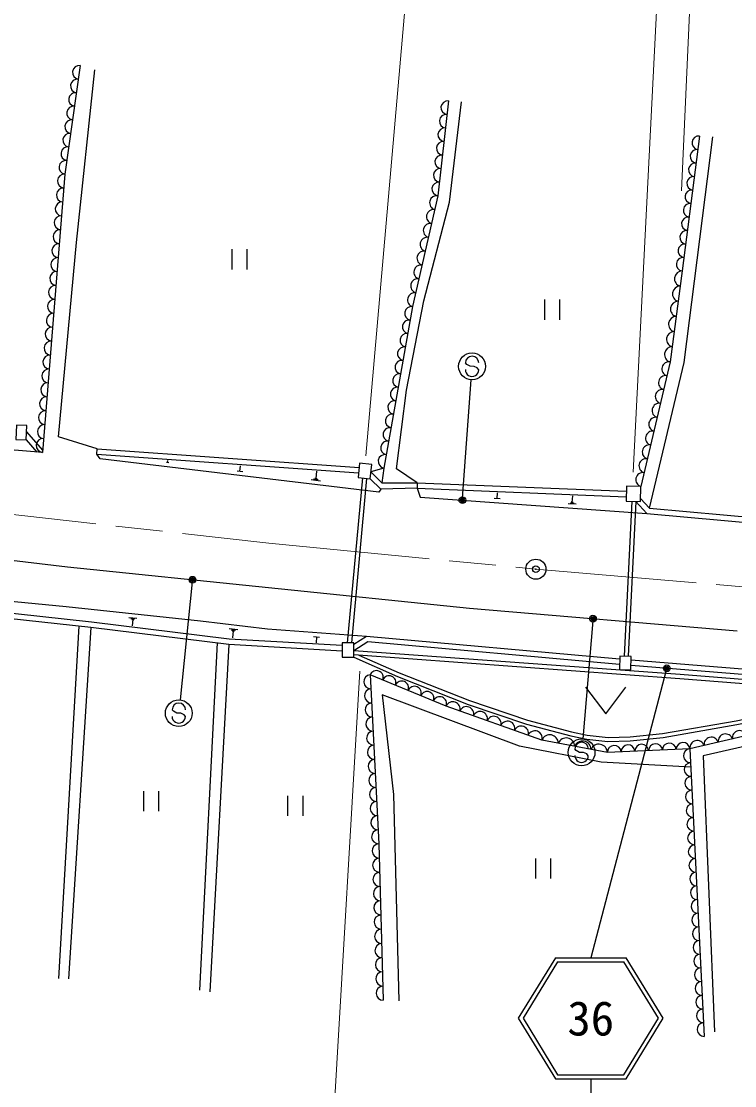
# Model space of a CAD drawing. Units: millimetres, scale not verified. Extents: x 40000 to 680000, y 20000 to 380000.
# Drawn here: x 226648 to 279847, y 239164 to 318496 of the extents above; entities that cross this region are included whole.
import ezdxf
from ezdxf.enums import TextEntityAlignment as Align

# ---------------------------------------------------------------- set-up
doc = ezdxf.new("R2010")
doc.units = ezdxf.units.MM
doc.header["$LTSCALE"] = 1000
doc.header["$PDMODE"] = 32
doc.header["$PDSIZE"] = 500
doc.linetypes.add('CHAIN', pattern=[18.5, 12, -1.5, 3.5, -1.5])
for name, color, linetype, lineweight in [('S-BGD', 7, 'Continuous', 25), ('S-BMK', 2, 'CHAIN', 13), ('S-BMK-SRVR', 3, 'Continuous', 25), ('S-STR-HTXT', 7, 'Continuous', 13), ('S-STR-STRC', 7, 'Continuous', 25)]:
    doc.layers.add(name, color=color, linetype=linetype, lineweight=lineweight)
doc.styles.add('ＭＳ ゴシック', font='')
doc.styles.get('ＭＳ ゴシック').set_extended_font_data('MS Gothic')

msp = doc.modelspace()

# ---------------------------------------------------------------- linework, layer by layer
at = {"layer": 'S-BGD'}
for p, q in [((242354, 301506), (242354, 300006)), ((243479, 301506), (243479, 300006)), ((265654, 297750), (265654, 296250)), ((266779, 297750), (266779, 296250)), ((227013, 287307), (227818, 286392)), ((227036, 287887), (228236, 286523)), ((232281, 286236), (232310, 286635)), ((232310, 286635), (251844, 285244)), ((232281, 286236), (251803, 284846)), ((237640, 285580), (237471, 285600)), ((237556, 285590), (237576, 285759)), ((243161, 284920), (242734, 284971)), ((242948, 284946), (242999, 285373)), ((248628, 284408), (248695, 284967)), ((253672, 285199), (252723, 284913)), ((252723, 284913), (253542, 284106)), ((253672, 285199), (253542, 284106)), ((248961, 284227), (248262, 284310)), ((248794, 284318), (248445, 284359)), ((248715, 284398), (248541, 284419)), ((252101, 284461), (250960, 272176)), ((252399, 284430), (251261, 272176)), ((252671, 284403), (253462, 283625)), ((253542, 284106), (256179, 284105)), ((256179, 284105), (256162, 283705)), ((256179, 284105), (271757, 283464)), ((256162, 283705), (253462, 283625)), ((256162, 283705), (271749, 283064)), ((262129, 282919), (262160, 283358)), ((262348, 282904), (261909, 282935)), ((268032, 282495), (267421, 282539)), ((267884, 282567), (267578, 282589)), ((267812, 282634), (267659, 282645)), ((267735, 282639), (267770, 283128)), ((272173, 282723), (271592, 271173)), ((272473, 282717), (271892, 271166)), ((230107, 277833), (260077, 274755)), ((260077, 274755), (280018, 273059)), ((234675, 274061), (235265, 273998)), ((234816, 273986), (235111, 273954)), ((234884, 273919), (235031, 273903)), ((234957, 273911), (234907, 273439)), ((229445, 247148), (230971, 273404)), ((231838, 273309), (230167, 247119)), ((242143, 273235), (242796, 273157)), ((242299, 273151), (242625, 273111)), ((242372, 273075), (242536, 273056)), ((242454, 273066), (242392, 272543)), ((241264, 272162), (239946, 246273)), ((248445, 272639), (248891, 272606)), ((248668, 272622), (248635, 272177)), ((242117, 272059), (240699, 246166)), ((297856, 268818), (272128, 270886)), ((297863, 268416), (272119, 270485)), ((268726, 268871), (270226, 266871)), ((270226, 266871), (271726, 268871)), ((276506, 264264), (277572, 242842)), ((235766, 261121), (235766, 259621)), ((236891, 261121), (236891, 259621)), ((246506, 260769), (246506, 259269)), ((247631, 260769), (247631, 259269)), ((264993, 256103), (264993, 254603)), ((266118, 256103), (266118, 254603))]:
    msp.add_line(p, q, dxfattribs=at)
for points in [[(231040, 315194), (229892, 307108), (228223, 286358)], [(232310, 286635), (229433, 287521), (230760, 302008), (232129, 314880)], [(258498, 312564), (257715, 305495), (255832, 297231), (253672, 285199)], [(256179, 284105), (254618, 285134), (255362, 291003), (256653, 297654), (258570, 305010), (259470, 312483)], [(277228, 309938), (275928, 299886), (275034, 293110), (272844, 283822)], [(273494, 282200), (276086, 293076), (278225, 309887)], [(228223, 286358), (224297, 286688), (209081, 288862)], [(253462, 283625), (253311, 283405), (232536, 285888), (232281, 286236)], [(256162, 283705), (256388, 283031), (273304, 281816)], [(272473, 282717), (273304, 281816), (281838, 281048)], [(272825, 282924), (273494, 282200), (281768, 281456)], [(250574, 271962), (242153, 272457), (231884, 273706), (217120, 275323), (215571, 276455)], [(252380, 272647), (245001, 273196), (240010, 273793), (229994, 274862), (219956, 275827), (215834, 276262)], [(250574, 271562), (242117, 272059), (231838, 273309), (216971, 274937), (215421, 276068)], [(271264, 270957), (252380, 272647), (251447, 272054)], [(271254, 270556), (252480, 272237), (251447, 271580)], [(315005, 266858), (310299, 260020), (309738, 260919), (305755, 264726), (301899, 266955), (299002, 267750), (296398, 268304), (287858, 268844), (275769, 269801), (251447, 271585)], [(315252, 266688), (310286, 259473), (309504, 260728), (305574, 264485), (301783, 266676), (298931, 267458), (296357, 268006), (287837, 268545), (275747, 269501), (251447, 271284)], [(251447, 271094), (254711, 269655), (259964, 267588), (264311, 266116), (267615, 265235), (268809, 264997), (270391, 264806), (272061, 264875), (274513, 265119), (280008, 266075), (288442, 267832), (296319, 267362), (302979, 262684)], [(251823, 271256), (254827, 269932), (260067, 267870), (264398, 266403), (267683, 265527), (268856, 265294), (270403, 265107), (272040, 265175), (274472, 265416), (279951, 266370), (288420, 268134), (296422, 267657), (303152, 262930)], [(302616, 262386), (296738, 266177), (289939, 267058), (288131, 266977), (276506, 264264), (270353, 264000), (265475, 264928), (258328, 267458), (252659, 269797), (253298, 257194), (253624, 245530)], [(276573, 262909), (269891, 263289), (263805, 264459), (253554, 268293), (254395, 260859), (254806, 245482)], [(302186, 261407), (299263, 263483), (296376, 265384), (289907, 266271), (288082, 266167), (277491, 263741), (278333, 243180)]]:
    msp.add_lwpolyline(points, dxfattribs=at)
for points in [[(226293, 288398), (226251, 287337), (227013, 287307), (227054, 288369)], [(251875, 285554), (251767, 284495), (252671, 284403), (252779, 285462)], [(271765, 283845), (271742, 282732), (272821, 282710), (272844, 283822)], [(250574, 272176), (250574, 271094), (251447, 271094), (251447, 272176)], [(271269, 271181), (271246, 270191), (272111, 270171), (272134, 271160)]]:
    msp.add_lwpolyline(points, close=True, dxfattribs=at)
for centre, radius, start, end in [((230978, 314687), 511, 83.10602, 260.73729), ((230835, 313677), 511, 83.10602, 260.73729), ((230692, 312666), 511, 83.10602, 260.73729), ((230548, 311655), 511, 83.10602, 260.73729), ((258450, 312058), 508, 84.59214, 262.77389), ((230405, 310644), 511, 83.10602, 260.73729), ((258338, 311048), 508, 84.59214, 262.77389), ((258226, 310039), 508, 84.59214, 262.77389), ((230261, 309634), 511, 83.10602, 260.73729), ((258114, 309029), 508, 84.59214, 262.77389), ((277170, 309435), 507, 83.40723, 261.85709), ((230118, 308623), 511, 83.10602, 260.73729), ((277040, 308429), 507, 83.40723, 261.85709), ((229974, 307612), 511, 83.10602, 260.73729), ((258002, 308019), 508, 84.59214, 262.77389), ((276910, 307424), 507, 83.40723, 261.85709), ((229871, 306588), 521, 87.69346, 263.10717), ((257891, 307009), 508, 84.59214, 262.77389), ((257779, 305999), 508, 84.59214, 262.77389), ((276780, 306419), 507, 83.40723, 261.85709), ((229788, 305550), 521, 87.69346, 263.10717), ((257627, 304972), 531, 80.47234, 253.8501), ((276650, 305414), 507, 83.40723, 261.85709), ((229704, 304513), 521, 87.69346, 263.10717), ((276520, 304408), 507, 83.40723, 261.85709), ((229621, 303475), 521, 87.69346, 263.10717), ((257392, 303939), 531, 80.47234, 253.8501), ((276390, 303403), 507, 83.40723, 261.85709), ((257156, 302906), 531, 80.47234, 253.8501), ((229537, 302438), 521, 87.69346, 263.10717), ((256921, 301873), 531, 80.47234, 253.8501), ((276260, 302398), 507, 83.40723, 261.85709), ((229454, 301400), 521, 87.69346, 263.10717), ((276130, 301393), 507, 83.40723, 261.85709), ((229370, 300363), 521, 87.69346, 263.10717), ((256685, 300840), 531, 80.47234, 253.8501), ((276000, 300387), 507, 83.40723, 261.85709), ((256450, 299807), 531, 80.47234, 253.8501), ((275927, 299311), 574, 89.92441, 255.05249), ((229287, 299325), 521, 87.69346, 263.10717), ((256215, 298774), 531, 80.47234, 253.8501), ((229203, 298288), 521, 87.69346, 263.10717), ((275778, 298182), 574, 89.92441, 255.05249), ((229120, 297250), 521, 87.69346, 263.10717), ((255979, 297741), 531, 80.47234, 253.8501), ((275629, 297053), 574, 89.92441, 255.05249), ((229036, 296213), 521, 87.69346, 263.10717), ((255751, 296728), 509, 80.88553, 258.76387), ((255571, 295725), 509, 80.88553, 258.76387), ((275480, 295924), 574, 89.92441, 255.05249), ((228953, 295175), 521, 87.69346, 263.10717), ((255391, 294723), 509, 80.88553, 258.76387), ((275332, 294795), 574, 89.92441, 255.05249), ((228869, 294138), 521, 87.69346, 263.10717), ((228786, 293100), 521, 87.69346, 263.10717), ((255211, 293720), 509, 80.88553, 258.76387), ((275183, 293665), 574, 89.92441, 255.05249), ((255031, 292717), 509, 80.88553, 258.76387), ((274943, 292587), 531, 80.08396, 253.37798), ((228702, 292063), 521, 87.69346, 263.10717), ((254851, 291715), 509, 80.88553, 258.76387), ((274700, 291555), 531, 80.08396, 253.37798), ((228619, 291025), 521, 87.69346, 263.10717), ((254671, 290712), 509, 80.88553, 258.76387), ((228536, 289988), 521, 87.69346, 263.10717), ((274456, 290523), 531, 80.08396, 253.37798), ((254491, 289709), 509, 80.88553, 258.76387), ((274213, 289491), 531, 80.08396, 253.37798), ((228452, 288950), 521, 87.69346, 263.10717), ((254311, 288707), 509, 80.88553, 258.76387), ((273970, 288459), 531, 80.08396, 253.37798), ((228369, 287913), 521, 87.69346, 263.10717), ((254131, 287704), 509, 80.88553, 258.76387), ((228285, 286875), 521, 87.69346, 263.10717), ((253951, 286701), 509, 80.88553, 258.76387), ((273726, 287427), 531, 80.08396, 253.37798), ((273483, 286395), 531, 80.08396, 253.37798), ((253771, 285699), 509, 80.88553, 258.76387), ((273239, 285363), 531, 80.08396, 253.37798), ((272996, 284331), 531, 80.08396, 253.37798), ((252712, 269273), 526, 95.78405, 270.02159), ((253127, 269591), 511, 338.8312, 156.32899), ((254072, 269202), 511, 338.8312, 156.32899), ((255017, 268812), 511, 338.8312, 156.32899), ((252765, 268223), 526, 95.78405, 270.02159), ((255962, 268422), 511, 338.8312, 156.32899), ((256907, 268032), 511, 338.8312, 156.32899), ((257851, 267642), 511, 338.8312, 156.32899), ((252819, 267172), 526, 95.78405, 270.02159), ((258824, 267236), 543, 345.074, 155.93659), ((259845, 266875), 543, 345.074, 155.93659), ((252872, 266122), 526, 95.78405, 270.02159), ((260866, 266513), 543, 345.074, 155.93659), ((261887, 266152), 543, 345.074, 155.93659), ((262908, 265790), 543, 345.074, 155.93659), ((263929, 265429), 543, 345.074, 155.93659), ((252925, 265072), 526, 95.78405, 270.02159), ((264950, 265068), 543, 345.074, 155.93659), ((266060, 264679), 635, 1.52309, 156.94586), ((267279, 264447), 635, 1.52309, 156.94586), ((278101, 264591), 544, 17.81454, 188.45622), ((279158, 264837), 544, 17.81454, 188.45622), ((280215, 265084), 544, 17.81454, 188.45622), ((252978, 264022), 526, 95.78405, 270.02159), ((268498, 264215), 635, 1.52309, 156.94586), ((269718, 263983), 635, 1.52309, 156.94586), ((270866, 264009), 513, 3.949, 180.95983), ((271892, 264053), 513, 3.949, 180.95983), ((272917, 264097), 513, 3.949, 180.95983), ((273943, 264141), 513, 3.949, 180.95983), ((274968, 264185), 513, 3.949, 180.95983), ((275994, 264229), 513, 3.949, 180.95983), ((276542, 263754), 511, 94.05876, 271.63792), ((277044, 264344), 544, 17.81454, 188.45622), ((253032, 262971), 526, 95.78405, 270.02159), ((276593, 262734), 511, 94.05876, 271.63792), ((253085, 261921), 526, 95.78405, 270.02159), ((276643, 261714), 511, 94.05876, 271.63792), ((253138, 260871), 526, 95.78405, 270.02159), ((276694, 260694), 511, 94.05876, 271.63792), ((253191, 259821), 526, 95.78405, 270.02159), ((276745, 259674), 511, 94.05876, 271.63792), ((253245, 258770), 526, 95.78405, 270.02159), ((276796, 258654), 511, 94.05876, 271.63792), ((253298, 257720), 526, 95.78405, 270.02159), ((276846, 257634), 511, 94.05876, 271.63792), ((253344, 256664), 531, 94.97947, 268.22297), ((276897, 256614), 511, 94.05876, 271.63792), ((253374, 255604), 531, 94.97947, 268.22297), ((276948, 255594), 511, 94.05876, 271.63792), ((253404, 254544), 531, 94.97947, 268.22297), ((276999, 254574), 511, 94.05876, 271.63792), ((253433, 253483), 531, 94.97947, 268.22297), ((277049, 253554), 511, 94.05876, 271.63792), ((253463, 252423), 531, 94.97947, 268.22297), ((277100, 252533), 511, 94.05876, 271.63792), ((253493, 251363), 531, 94.97947, 268.22297), ((277151, 251513), 511, 94.05876, 271.63792), ((253522, 250302), 531, 94.97947, 268.22297), ((277202, 250493), 511, 94.05876, 271.63792), ((277252, 249473), 511, 94.05876, 271.63792), ((253552, 249242), 531, 94.97947, 268.22297), ((253581, 248182), 531, 94.97947, 268.22297), ((277303, 248453), 511, 94.05876, 271.63792), ((253611, 247121), 531, 94.97947, 268.22297), ((277354, 247433), 511, 94.05876, 271.63792), ((277405, 246413), 511, 94.05876, 271.63792), ((253641, 246061), 531, 94.97947, 268.22297), ((277455, 245393), 511, 94.05876, 271.63792), ((277506, 244373), 511, 94.05876, 271.63792), ((277557, 243353), 511, 94.05876, 271.63792)]:
    msp.add_arc(centre, radius, start, end, dxfattribs=at)
at = {"layer": 'S-BMK'}
msp.add_line((265023, 277660), (359684, 269641), dxfattribs=at)
msp.add_lwpolyline([(165867, 290423), (195496, 285716), (220273, 282383), (245117, 279598), (265023, 277660)], dxfattribs=at)
at = {"layer": 'S-BMK-SRVR'}
msp.add_circle((265023, 277660), 750, dxfattribs=at)
msp.add_point((265023, 277660), dxfattribs=at)
at = {"layer": 'S-STR-HTXT'}
for p, q in [((272276, 284884), (274413, 327165)), ((275867, 305869), (276858, 327607)), ((252339, 286097), (255506, 322308)), ((251881, 270053), (249875, 235645))]:
    msp.add_line(p, q, dxfattribs=at)
at = {"layer": 'S-STR-STRC'}
for p, q in [((259864, 292919), (259764, 293037)), ((260109, 292780), (259864, 292919)), ((260409, 292778), (260109, 292780)), ((260654, 292666), (260409, 292778)), ((260760, 292530), (260654, 292666)), ((259553, 282954), (260187, 291781)), ((210028, 280204), (230107, 277833)), ((239399, 276727), (238495, 267924)), ((269261, 273823), (268511, 265005)), ((274743, 270126), (269111, 248686)), ((237998, 267070), (237898, 267188)), ((238243, 266930), (237998, 267070)), ((238543, 266928), (238243, 266930)), ((238788, 266816), (238543, 266928)), ((238894, 266680), (238788, 266816)), ((268031, 264149), (267932, 264267)), ((268276, 264010), (268031, 264149)), ((268577, 264008), (268276, 264010)), ((268822, 263896), (268577, 264008)), ((268928, 263760), (268822, 263896)), ((266475, 248686), (263711, 244186)), ((266642, 248386), (264063, 244186)), ((266475, 248686), (271747, 248686)), ((266642, 248386), (271579, 248386)), ((274159, 244186), (271579, 248386)), ((274511, 244186), (271747, 248686)), ((263711, 244186), (266475, 239686)), ((264063, 244186), (266642, 239986)), ((271579, 239986), (274159, 244186)), ((271747, 239686), (274511, 244186)), ((266475, 239686), (271747, 239686)), ((266642, 239986), (271579, 239986)), ((269111, 239686), (269111, 237686))]:
    msp.add_line(p, q, dxfattribs=at)
for centre, radius in [((260259, 292779), 1000), ((259542, 282805), 150), ((259542, 282805), 120), ((259542, 282805), 90), ((259542, 282805), 60), ((259542, 282805), 30), ((239415, 276877), 150), ((239415, 276877), 120), ((239415, 276877), 90), ((239415, 276877), 60), ((239415, 276877), 30), ((269274, 273973), 150), ((269274, 273973), 120), ((269274, 273973), 90), ((269274, 273973), 60), ((269274, 273973), 30), ((274781, 270271), 150), ((274781, 270271), 120), ((274781, 270271), 90), ((274781, 270271), 60), ((274781, 270271), 30), ((238393, 266929), 1000), ((268427, 264009), 1000)]:
    msp.add_circle(centre, radius, dxfattribs=at)
for centre, start, end in [((260264, 293033), 359.55488, 179.55488), ((260260, 292533), 179.55488, 359.55488), ((238398, 267184), 359.55488, 179.55488), ((238394, 266684), 179.55488, 359.55488), ((268432, 264263), 359.55488, 179.55488), ((268428, 263763), 179.55488, 359.55488)]:
    msp.add_arc(centre, 500, start, end, dxfattribs=at)
for p in [(259542, 282805), (239415, 276877), (269274, 273973), (274781, 270271)]:
    msp.add_point(p, dxfattribs=at)

# ---------------------------------------------------------------- texts
at = {"layer": 'S-STR-STRC', "style": 'ＭＳ ゴシック'}
msp.add_text('36', height=2566, dxfattribs=at).set_placement((269111, 244186), align=Align.MIDDLE_CENTER)

doc.saveas('drawing.dxf')
